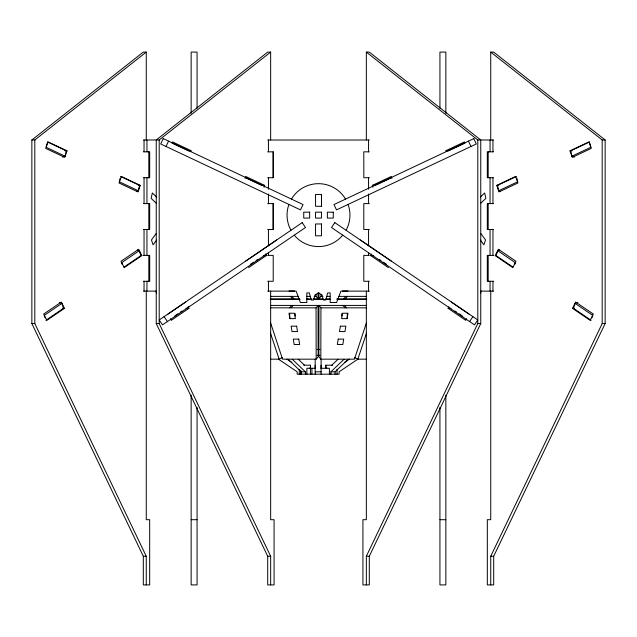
<?xml version="1.0" encoding="UTF-8"?>
<svg xmlns="http://www.w3.org/2000/svg" width="637" height="637" viewBox="0 0 637 637"><rect width="100%" height="100%" fill="white"/><g stroke="black" fill="none" stroke-linecap="round" stroke-linejoin="round"><path stroke-width="0.96" d="M309.502 368.035L310.506 368.035L310.506 365.2L303.753 365.2M315.188 368.035L315.188 365.2M321.096 368.035L321.096 365.2M321.494 206.269L321.494 194.444L315.546 194.444L315.546 206.269L321.494 206.269L321.454 194.444M326.789 368.035L325.786 368.035L325.786 365.2L332.538 365.2M313.245 298.801L318.054 298.801L316.071 296.38L316.071 294.405M318.054 298.801L318.07 292.877M320.833 359.172L320.937 307.838L318.946 305.418L318.842 356.752L320.833 359.172L354.459 359.172L366.45 322.768M341.758 316.008L341.894 313.396M347.109 318.619L348.001 313.229L342.515 313.229L341.615 318.619L347.109 318.619L347.38 313.396M480.617 293.028L480.975 291.125M46.955 143.691L46.111 147.251L65.062 156.192L66.32 150.85L47.369 141.908M120.21 178.249L119.366 181.808L138.317 190.75L139.575 185.399L120.632 176.465M288.959 204.453L288.012 207.391A31.452 31.452 0 0 0 289.294 226.788L290.942 230.275M354.594 357.564L357.851 359.172L366.53 333.04M499.551 250.015L497.768 250.723L496.104 255.612L512.936 267.07M514.839 264.363L515.397 262.731L497.768 250.723M577.807 302.336L575.131 303.403L573.475 308.292L591.104 320.3M591.932 317.855L592.768 315.411L575.131 303.403M67.02 150.85L64.719 157.355L45.768 148.421L48.07 141.908L67.02 150.85L65.054 150.85M140.275 185.399L137.974 191.912L119.023 182.978L121.325 176.465L140.275 185.399L138.309 185.399M245.062 178.32L245.723 176.465L264.673 185.399L264.013 187.262M166.034 146.47L168.55 141.127M366.347 584.909L366.347 556.252L477.798 323.556L477.798 139.981L366.347 52.091L366.347 140.013M366.347 291.125L366.347 519.696L362.931 519.696L362.931 584.909L369.301 584.909L369.301 556.252L480.752 323.556L480.752 139.981L369.301 52.091L366.347 52.091M490.737 584.909L490.737 556.252L602.188 323.556L602.188 139.981L490.737 52.091L490.737 140.013M490.737 291.125L490.737 519.696L487.329 519.696L487.329 584.909L493.691 584.909L493.691 556.252L605.142 323.556L605.142 139.981L493.691 52.091L490.737 52.091M388.395 267.62L370.758 255.612L371.562 254.036M466.539 318.763L465.735 320.339L448.106 308.332L448.91 306.763M572.504 308.332L575.705 302.057L593.334 314.057L590.133 320.339L572.504 308.332L574.47 308.332M291.483 199.11L293.004 196.706A31.452 31.452 0 0 1 343.892 196.562L345.517 199.11M346.106 230.196L346.106 230.196A31.452 31.452 0 0 0 348.941 207.216L348.033 204.461M469.588 321.542L472.917 316.661M156.105 233.628L151.447 239.966L153.111 244.847L156.606 240.093M342.69 235.133L341.488 236.59A31.452 31.452 0 0 1 295.632 236.717L294.31 235.133M289.708 307.838L291.698 305.418M291.181 307.838L293.171 305.418M322.927 298.801L318.946 298.801L320.937 296.38L320.929 294.405M316.159 359.172L316.063 307.838L318.054 305.418L318.15 356.752L316.159 359.172L282.533 359.172L270.55 322.768M343.821 298.801L345.811 296.38M345.294 298.801L347.292 296.38M331.797 365.2L338.016 359.268M330.882 374.182L330.882 371.817L344.028 359.276M330.882 371.817L335.062 371.817L348.208 359.276M480.362 197.032L484.646 192.995L485.904 198.346L480.911 203.052M146.263 291.125L146.263 519.696L149.671 519.696L149.671 584.909L143.309 584.909L143.309 556.252L31.858 323.556L31.858 139.981L143.309 52.091L146.263 52.091L146.263 140.013M31.858 139.981L34.812 139.981L146.263 52.091M143.532 140.013L159.202 139.981L270.653 52.091L270.653 140.013M276.713 239.966L263.009 249.298M45.896 320.3L63.525 308.292L61.869 303.403L44.232 315.411L45.068 317.855M124.064 267.07L140.896 255.612L139.232 250.723L121.603 262.731L122.161 264.363M64.496 308.332L46.867 320.339L43.666 314.057L61.295 302.057L64.496 308.332L62.53 308.332M250.46 264.339L253.669 262.157M256.074 260.525L257.674 259.434M174.721 315.968L177.922 313.786M180.327 312.154L181.935 311.055M188.09 306.763L188.894 308.332L171.265 320.339L170.461 318.763M248.605 267.62L266.242 255.612L265.438 254.036M245.396 261.313L263.025 249.314M168.057 314.057L185.685 302.057M186.872 308.292L188.974 306.859M264.236 255.612L266.338 254.179M344.482 362.453L349.363 359.157M357.867 359.164L339.107 371.817L339.107 374.182L297.184 374.182L297.184 371.817L278.425 359.164M282.39 357.564L279.133 359.172L270.454 333.04M372.987 187.262L372.327 185.399L391.277 176.465L391.938 178.32M464.532 141.908L445.589 150.85L448.544 150.85L464.906 143.126M376.149 184.993L391.651 177.683M496.725 185.399L515.675 176.465L517.977 182.978L499.026 191.912L496.725 185.399L498.691 185.399M569.98 150.85L588.93 141.908L591.232 148.421L572.281 157.355L569.98 150.85L571.946 150.85M516.368 176.465L497.425 185.399L498.683 190.75L500.332 191.331M589.631 141.908L570.68 150.85L571.938 156.192L574.415 157.068M498.683 190.75L517.634 181.808L516.79 178.249M571.938 156.192L590.889 147.251L590.045 143.691M62.585 157.068L65.062 156.192M136.668 191.331L138.317 190.75M270.653 52.091L267.699 52.091L156.248 139.981L156.248 323.556L267.699 556.252L267.699 584.909L274.069 584.909L274.069 519.696L270.653 519.696L270.653 291.125M267.699 140.013L369.301 140.013M477.798 139.981L493.468 140.013M602.188 139.981L605.142 139.981M143.532 151.829L149.679 151.829L149.679 177.723L143.532 177.723M267.699 151.829L273.209 151.829L273.209 177.723L267.699 177.723M369.301 151.829L363.791 151.829L363.838 177.723L369.301 177.723M493.468 151.829L487.321 151.829L487.321 177.723L493.468 177.723M261.719 185.399L264.673 185.399M372.327 185.399L375.281 185.399M143.532 203.609L149.679 203.609L149.679 229.495L143.532 229.495M267.699 203.609L273.209 203.609L273.209 229.495L267.699 229.495M369.301 203.609L363.791 203.609L363.791 229.495L369.301 229.495M493.468 203.609L487.321 203.609L487.321 229.495L493.468 229.495M143.532 255.389L149.703 255.389L149.703 281.275L143.532 281.275M267.699 255.389L273.209 255.389L273.209 281.275L267.699 281.275M369.301 255.389L363.791 255.389L363.791 281.275L369.301 281.275M493.468 255.389L487.297 255.389L487.297 281.275L493.468 281.275M263.288 255.612L266.242 255.612M370.758 255.612L373.712 255.612M288.991 290.99L294.485 290.99M342.515 290.99L348.001 290.99M143.532 291.125L156.407 291.125M267.699 291.125L296.094 291.125L300.409 302.527L306.827 302.527L306.827 292.909L309.319 292.909L311.286 300.035L313.603 300.035L315.028 294.867L318.5 292.909L321.972 294.867L323.397 300.035L325.714 300.035L327.681 292.909L330.173 292.909L330.173 302.527L336.591 302.527L340.906 291.125L369.301 291.125M480.593 291.125L493.468 291.125M270.414 296.38L298.729 296.38M306.437 296.38L310.291 296.38M314.145 296.38L316.071 296.38M320.937 296.38L322.927 296.38M326.908 296.38L329.894 296.38M338.844 296.38L366.554 296.38M270.271 298.801L299.756 298.801M306.501 298.801L311.318 298.801M325.913 298.801L329.886 298.801M336.854 298.801L366.713 298.801M270.199 299.509L300.107 299.509M306.341 299.509L311.389 299.509M313.237 299.509L330.444 299.509M336.981 299.509L366.785 299.509M270.51 305.418L366.705 305.418M270.446 307.838L316.063 307.838M320.937 307.838L366.394 307.838M185.94 308.332L188.894 308.332M448.106 308.332L451.06 308.332M289.891 318.619L295.377 318.619L294.485 313.229L288.991 313.229L289.891 318.619L289.612 313.396M31.858 323.556L34.812 323.556L146.263 556.252L146.263 584.909M156.248 323.556L159.202 323.556L270.653 556.252L270.653 584.909M477.798 323.556L480.752 323.556M602.188 323.556L605.142 323.556M317.083 349.402L319.925 349.402M317.083 355.311L319.925 355.311M270.534 359.172L279.149 359.172M357.851 359.172L366.466 359.172M315.387 368.274L306.891 368.274L306.891 374.182M320.905 368.274L329.401 368.274L329.401 374.182M305.41 374.182L305.41 371.817L301.229 371.817L288.083 359.276M315.188 371.817L321.104 371.817M191.148 519.696L197.064 519.696M439.936 519.696L445.852 519.696M143.309 556.252L146.263 556.252M267.699 556.252L270.653 556.252M366.347 556.252L369.301 556.252M490.737 556.252L493.691 556.252M137.449 250.015L139.232 250.723M59.193 302.336L61.869 303.403M172.468 141.908L191.411 150.85L188.456 150.85L172.094 143.126M245.349 177.683L260.852 184.993M286.929 359.157L291.81 362.453M391.62 261.297L360.287 239.966M451.314 302.057L468.943 314.057M379.326 259.434L380.926 260.525M383.331 262.157L386.54 264.339M455.065 311.055L456.673 312.154M459.078 313.786L462.279 315.968M156.638 197.032L152.354 192.995L151.096 198.346L156.089 203.052M298.275 359.268L304.494 365.2M292.264 359.276L305.41 371.817M344.498 305.418L346.488 307.838M343.024 305.418L345.015 307.838M291.985 296.38L293.976 298.801M290.512 296.38L292.502 298.801M480.895 233.628L485.553 239.966L483.889 244.847L480.394 240.093M164.083 316.661L167.412 321.542M468.45 141.127L470.966 146.47M156.025 291.125L156.383 293.028M295.106 313.396L295.242 316.008M318.93 292.877L318.946 298.801M492.958 140.013L492.958 151.829M492.958 177.723L492.958 203.609M492.958 229.495L492.958 255.389M492.958 281.275L492.958 291.125M490.052 140.013L490.052 151.829M490.052 177.723L490.052 203.609M490.052 229.495L490.052 255.389M490.052 281.275L490.052 291.125M488.181 151.829L488.181 177.723M488.181 203.609L488.181 229.495M488.181 255.389L488.181 281.275M445.852 113.338L445.852 52.091L439.936 52.091L439.936 108.401M445.852 395.155L445.852 584.909L439.936 584.909L439.936 407.401M368.56 140.013L368.56 151.829M368.56 177.723L368.56 189.229M368.56 194.022L368.56 203.609M368.56 229.495L368.56 245.794M368.56 252.507L368.56 255.389M368.56 281.275L368.56 291.125M337.013 369.253L337.013 374.182M335.062 371.817L335.062 374.182M325.786 365.2L325.786 368.035M321.104 359.196L321.104 374.182M315.188 359.196L315.188 374.182M311.923 368.274L311.923 374.182M310.506 365.2L310.506 368.035M310.434 368.274L310.434 374.182M301.237 371.228L301.229 374.182M300.76 370.24L300.76 374.182M299.279 369.253L299.279 374.182M273.162 151.829L273.162 177.723M273.162 203.609L273.162 229.495M268.44 140.013L268.44 151.829M268.44 177.723L268.44 189.229M268.44 194.022L268.44 203.609M268.44 229.495L268.44 245.794M268.44 252.507L268.44 255.389M268.44 281.275L268.44 291.125M197.064 108.401L197.064 52.091L191.148 52.091L191.148 113.338M197.064 407.401L197.064 584.909L191.148 584.909L191.148 395.155M159.202 139.981L159.202 323.556M148.819 151.829L148.819 177.723M148.819 203.609L148.819 229.495M148.819 255.389L148.819 281.275M146.948 140.013L146.948 151.829M146.948 177.723L146.948 203.609M146.948 229.495L146.948 255.389M146.948 281.275L146.948 291.125M144.042 140.013L144.042 151.829M144.042 177.723L144.042 203.609M144.042 229.495L144.042 255.389M144.042 281.275L144.042 291.125M34.812 139.981L34.812 323.556M338.223 339.107L337.331 344.498L342.825 344.498L343.717 339.107L338.223 339.107M340.365 326.168L339.473 331.558L344.967 331.558L345.859 326.168L340.365 326.168M163.207 138.603L160.683 143.954L300.505 209.899L303.029 204.557L163.207 138.603M498.373 249.314L495.156 255.612L512.785 267.62L516.01 261.297L498.373 249.314M334.823 222.632L331.503 227.513L474.469 324.87L477.798 319.981L334.823 222.632M141.844 255.612L124.215 267.62L120.99 261.297L138.627 249.314L141.844 255.612M302.177 222.632L159.202 319.981L162.531 324.87L305.497 227.513L302.177 222.632M473.793 138.603L333.971 204.557L336.495 209.899L476.317 143.954L473.793 138.603M309.646 212.169L303.73 212.169L303.73 218.077L309.646 218.077L309.646 212.169M321.454 212.169L315.546 212.169L315.546 218.077L321.454 218.077L321.454 212.169M333.27 212.169L327.362 212.169L327.362 218.077L333.27 218.077L333.27 212.169M321.454 223.977L315.546 223.977L315.546 235.801L321.454 235.801L321.454 223.977M296.627 326.168L291.133 326.168L292.025 331.558L297.519 331.558L296.627 326.168M298.769 339.107L293.275 339.107L294.167 344.498L299.661 344.498L298.769 339.107"/></g></svg>
